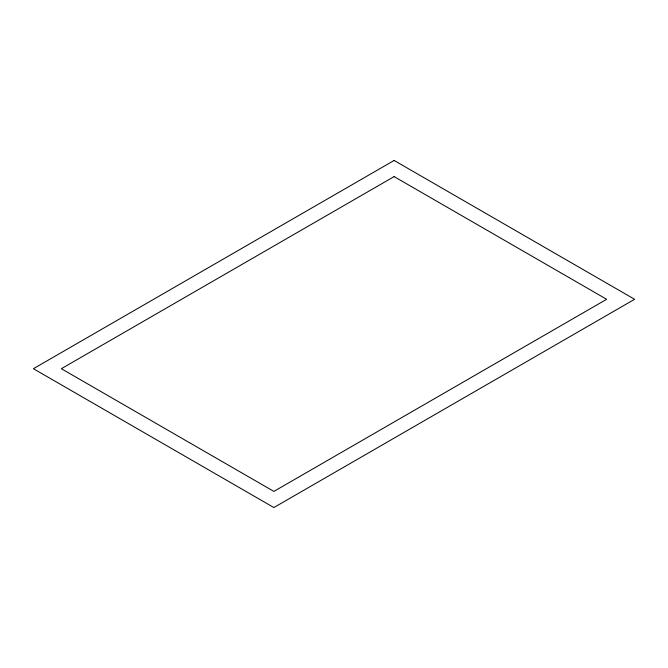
<?xml version="1.0" encoding="UTF-8"?>
<svg xmlns="http://www.w3.org/2000/svg" width="668" height="668" viewBox="0 0 668 668"><rect width="100%" height="100%" fill="white"/><g stroke="black" fill="none" stroke-linecap="round" stroke-linejoin="round"><path stroke-width="1" d="M394.12 160.454L33.4 368.711L273.88 507.546L634.6 299.289L394.12 160.454M394.12 176.594L61.356 368.711L273.88 491.406L606.644 299.289L394.12 176.594"/></g></svg>
